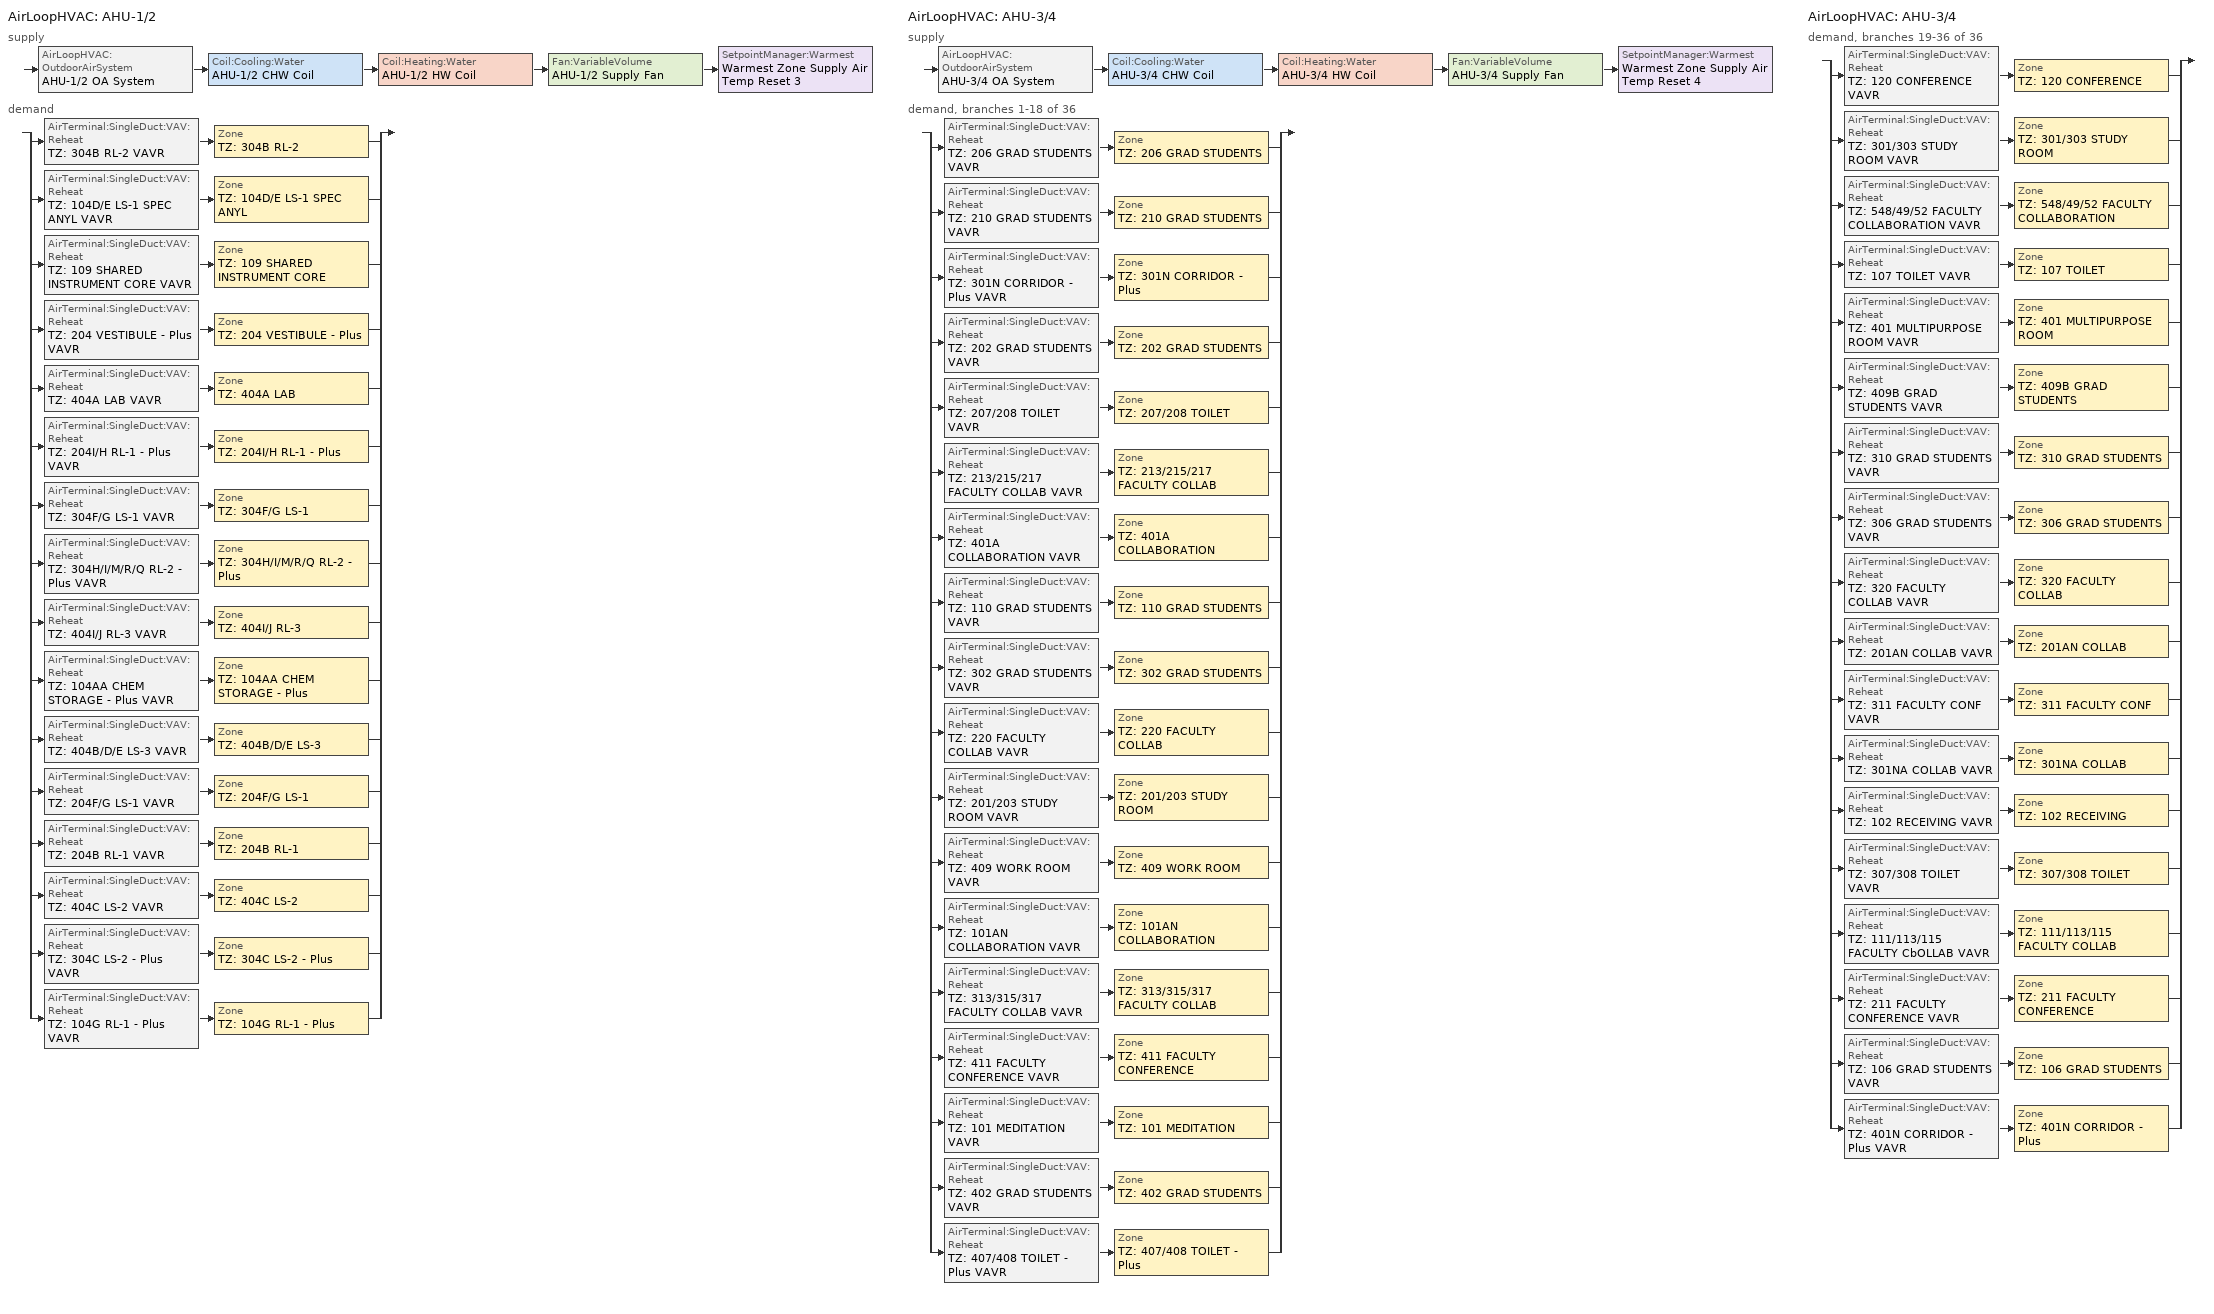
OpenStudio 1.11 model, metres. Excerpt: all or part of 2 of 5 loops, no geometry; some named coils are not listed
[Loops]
AirLoopHVAC 'AHU-1/2'
 supply: AirLoopHVAC:OutdoorAirSystem 'AHU-1/2 OA System' > Coil:Cooling:Water 'AHU-1/2 CHW Coil' > Coil:Heating:Water 'AHU-1/2 HW Coil' > Fan:VariableVolume 'AHU-1/2 Supply Fan' > SetpointManager:Warmest 'Warmest Zone Supply Air Temp Reset 3'
 demand: split
  | AirTerminal:SingleDuct:VAV:Reheat 'TZ: 304B RL-2 VAVR' > Zone 'TZ: 304B RL-2'
  | AirTerminal:SingleDuct:VAV:Reheat 'TZ: 104D/E LS-1 SPEC ANYL VAVR' > Zone 'TZ: 104D/E LS-1 SPEC ANYL'
  | AirTerminal:SingleDuct:VAV:Reheat 'TZ: 109 SHARED INSTRUMENT CORE VAVR' > Zone 'TZ: 109 SHARED INSTRUMENT CORE'
  | AirTerminal:SingleDuct:VAV:Reheat 'TZ: 204 VESTIBULE - Plus VAVR' > Zone 'TZ: 204 VESTIBULE - Plus'
  | AirTerminal:SingleDuct:VAV:Reheat 'TZ: 404A LAB VAVR' > Zone 'TZ: 404A LAB'
  | AirTerminal:SingleDuct:VAV:Reheat 'TZ: 204I/H RL-1 - Plus VAVR' > Zone 'TZ: 204I/H RL-1 - Plus'
  | AirTerminal:SingleDuct:VAV:Reheat 'TZ: 304F/G LS-1 VAVR' > Zone 'TZ: 304F/G LS-1'
  | AirTerminal:SingleDuct:VAV:Reheat 'TZ: 304H/I/M/R/Q RL-2 - Plus VAVR' > Zone 'TZ: 304H/I/M/R/Q RL-2 - Plus'
  | AirTerminal:SingleDuct:VAV:Reheat 'TZ: 404I/J RL-3 VAVR' > Zone 'TZ: 404I/J RL-3'
  | AirTerminal:SingleDuct:VAV:Reheat 'TZ: 104AA CHEM STORAGE - Plus VAVR' > Zone 'TZ: 104AA CHEM STORAGE - Plus'
  | AirTerminal:SingleDuct:VAV:Reheat 'TZ: 404B/D/E LS-3 VAVR' > Zone 'TZ: 404B/D/E LS-3'
  | AirTerminal:SingleDuct:VAV:Reheat 'TZ: 204F/G LS-1 VAVR' > Zone 'TZ: 204F/G LS-1'
  | AirTerminal:SingleDuct:VAV:Reheat 'TZ: 204B RL-1 VAVR' > Zone 'TZ: 204B RL-1'
  | AirTerminal:SingleDuct:VAV:Reheat 'TZ: 404C LS-2 VAVR' > Zone 'TZ: 404C LS-2'
  | AirTerminal:SingleDuct:VAV:Reheat 'TZ: 304C LS-2 - Plus VAVR' > Zone 'TZ: 304C LS-2 - Plus'
  | AirTerminal:SingleDuct:VAV:Reheat 'TZ: 104G RL-1 - Plus VAVR' > Zone 'TZ: 104G RL-1 - Plus'
AirLoopHVAC 'AHU-3/4'
 supply: AirLoopHVAC:OutdoorAirSystem 'AHU-3/4 OA System' > Coil:Cooling:Water 'AHU-3/4 CHW Coil' > Coil:Heating:Water 'AHU-3/4 HW Coil' > Fan:VariableVolume 'AHU-3/4 Supply Fan' > SetpointManager:Warmest 'Warmest Zone Supply Air Temp Reset 4'
 demand, branches 1-18 of 36: split
  | AirTerminal:SingleDuct:VAV:Reheat 'TZ: 206 GRAD STUDENTS VAVR' > Zone 'TZ: 206 GRAD STUDENTS'
  | AirTerminal:SingleDuct:VAV:Reheat 'TZ: 210 GRAD STUDENTS VAVR' > Zone 'TZ: 210 GRAD STUDENTS'
  | AirTerminal:SingleDuct:VAV:Reheat 'TZ: 301N CORRIDOR - Plus VAVR' > Zone 'TZ: 301N CORRIDOR - Plus'
  | AirTerminal:SingleDuct:VAV:Reheat 'TZ: 202 GRAD STUDENTS VAVR' > Zone 'TZ: 202 GRAD STUDENTS'
  | AirTerminal:SingleDuct:VAV:Reheat 'TZ: 207/208 TOILET VAVR' > Zone 'TZ: 207/208 TOILET'
  | AirTerminal:SingleDuct:VAV:Reheat 'TZ: 213/215/217 FACULTY COLLAB VAVR' > Zone 'TZ: 213/215/217 FACULTY COLLAB'
  | AirTerminal:SingleDuct:VAV:Reheat 'TZ: 401A COLLABORATION VAVR' > Zone 'TZ: 401A COLLABORATION'
  | AirTerminal:SingleDuct:VAV:Reheat 'TZ: 110 GRAD STUDENTS VAVR' > Zone 'TZ: 110 GRAD STUDENTS'
  | AirTerminal:SingleDuct:VAV:Reheat 'TZ: 302 GRAD STUDENTS VAVR' > Zone 'TZ: 302 GRAD STUDENTS'
  | AirTerminal:SingleDuct:VAV:Reheat 'TZ: 220 FACULTY COLLAB VAVR' > Zone 'TZ: 220 FACULTY COLLAB'
  | AirTerminal:SingleDuct:VAV:Reheat 'TZ: 201/203 STUDY ROOM VAVR' > Zone 'TZ: 201/203 STUDY ROOM'
  | AirTerminal:SingleDuct:VAV:Reheat 'TZ: 409 WORK ROOM VAVR' > Zone 'TZ: 409 WORK ROOM'
  | AirTerminal:SingleDuct:VAV:Reheat 'TZ: 101AN COLLABORATION VAVR' > Zone 'TZ: 101AN COLLABORATION'
  | AirTerminal:SingleDuct:VAV:Reheat 'TZ: 313/315/317 FACULTY COLLAB VAVR' > Zone 'TZ: 313/315/317 FACULTY COLLAB'
  | AirTerminal:SingleDuct:VAV:Reheat 'TZ: 411 FACULTY CONFERENCE VAVR' > Zone 'TZ: 411 FACULTY CONFERENCE'
  | AirTerminal:SingleDuct:VAV:Reheat 'TZ: 101 MEDITATION VAVR' > Zone 'TZ: 101 MEDITATION'
  | AirTerminal:SingleDuct:VAV:Reheat 'TZ: 402 GRAD STUDENTS VAVR' > Zone 'TZ: 402 GRAD STUDENTS'
  | AirTerminal:SingleDuct:VAV:Reheat 'TZ: 407/408 TOILET - Plus VAVR' > Zone 'TZ: 407/408 TOILET - Plus'
AirLoopHVAC 'AHU-3/4'
 demand, branches 19-36 of 36: split
  | AirTerminal:SingleDuct:VAV:Reheat 'TZ: 120 CONFERENCE VAVR' > Zone 'TZ: 120 CONFERENCE'
  | AirTerminal:SingleDuct:VAV:Reheat 'TZ: 301/303 STUDY ROOM VAVR' > Zone 'TZ: 301/303 STUDY ROOM'
  | AirTerminal:SingleDuct:VAV:Reheat 'TZ: 548/49/52 FACULTY COLLABORATION VAVR' > Zone 'TZ: 548/49/52 FACULTY COLLABORATION'
  | AirTerminal:SingleDuct:VAV:Reheat 'TZ: 107 TOILET VAVR' > Zone 'TZ: 107 TOILET'
  | AirTerminal:SingleDuct:VAV:Reheat 'TZ: 401 MULTIPURPOSE ROOM VAVR' > Zone 'TZ: 401 MULTIPURPOSE ROOM'
  | AirTerminal:SingleDuct:VAV:Reheat 'TZ: 409B GRAD STUDENTS VAVR' > Zone 'TZ: 409B GRAD STUDENTS'
  | AirTerminal:SingleDuct:VAV:Reheat 'TZ: 310 GRAD STUDENTS VAVR' > Zone 'TZ: 310 GRAD STUDENTS'
  | AirTerminal:SingleDuct:VAV:Reheat 'TZ: 306 GRAD STUDENTS VAVR' > Zone 'TZ: 306 GRAD STUDENTS'
  | AirTerminal:SingleDuct:VAV:Reheat 'TZ: 320 FACULTY COLLAB VAVR' > Zone 'TZ: 320 FACULTY COLLAB'
  | AirTerminal:SingleDuct:VAV:Reheat 'TZ: 201AN COLLAB VAVR' > Zone 'TZ: 201AN COLLAB'
  | AirTerminal:SingleDuct:VAV:Reheat 'TZ: 311 FACULTY CONF VAVR' > Zone 'TZ: 311 FACULTY CONF'
  | AirTerminal:SingleDuct:VAV:Reheat 'TZ: 301NA COLLAB VAVR' > Zone 'TZ: 301NA COLLAB'
  | AirTerminal:SingleDuct:VAV:Reheat 'TZ: 102 RECEIVING VAVR' > Zone 'TZ: 102 RECEIVING'
  | AirTerminal:SingleDuct:VAV:Reheat 'TZ: 307/308 TOILET VAVR' > Zone 'TZ: 307/308 TOILET'
  | AirTerminal:SingleDuct:VAV:Reheat 'TZ: 111/113/115 FACULTY CbOLLAB VAVR' > Zone 'TZ: 111/113/115 FACULTY COLLAB'
  | AirTerminal:SingleDuct:VAV:Reheat 'TZ: 211 FACULTY CONFERENCE VAVR' > Zone 'TZ: 211 FACULTY CONFERENCE'
  | AirTerminal:SingleDuct:VAV:Reheat 'TZ: 106 GRAD STUDENTS VAVR' > Zone 'TZ: 106 GRAD STUDENTS'
  | AirTerminal:SingleDuct:VAV:Reheat 'TZ: 401N CORRIDOR - Plus VAVR' > Zone 'TZ: 401N CORRIDOR - Plus'
[Sizing:Zone] Zone Cooling Design Supply Air Temperature Input Method=SupplyAirTemperature; Zone Cooling Design Supply Air Temperature Difference {deltaC}=11.11; Zone Heating Design Supply Air Temperature Input Method=SupplyAirTemperature; Zone Heating Design Supply Air Temperature Difference {deltaC}=11.11; Zone Cooling Design Supply Air Humidity Ratio {kg-H2O/kg-air}=0.0085; Zone Heating Design Supply Air Humidity Ratio {kg-H2O/kg-air}=0.008; Heating Design Air Flow Method=DesignDay; Account for Dedicated Outdoor Air System=No; Dedicated Outdoor Air System Control Strategy=NeutralSupplyAir
Name | Zone Cooling Design Supply Air Temperature {C} | Zone Heating Design Supply Air Temperature {C} | Cooling Design Air Flow Method | Cooling Minimum Air Flow per Zone Floor Area {m3/s-m2} | Cooling Minimum Air Flow Fraction | Heating Maximum Air Flow Fraction | Dedicated Outdoor Air Low Setpoint Temperature for Design {C} | Dedicated Outdoor Air High Setpoint Temperature for Design {C}
TZ: 404C LS-2; TZ: 404I/J RL-3; TZ: 204 VESTIBULE - Plus; TZ: 204I/H RL-1 - Plus; TZ: 201/203 STUDY ROOM; TZ: 311 FACULTY CONF; TZ: 306 GRAD STUDENTS; TZ: 304C LS-2 - Plus; TZ: 101 MEDITATION; TZ: 202 GRAD STUDENTS; TZ: 401N CORRIDOR - Plus; TZ: 206 GRAD STUDENTS; TZ: 407/408 TOILET - Plus; TZ: 310 GRAD STUDENTS; TZ: 106 GRAD STUDENTS; TZ: 409B GRAD STUDENTS; TZ: 110 GRAD STUDENTS; TZ: 411 FACULTY CONFERENCE; TZ: 213/215/217 FACULTY COLLAB; TZ: 210 GRAD STUDENTS; TZ: 111/113/115 FACULTY COLLAB; TZ: 211 FACULTY CONFERENCE; TZ: 204B RL-1; TZ: 404A LAB; TZ: 313/315/317 FACULTY COLLAB; TZ: 304H/I/M/R/Q RL-2 - Plus; TZ: 107 TOILET; TZ: 548/49/52 FACULTY COLLABORATION; TZ: 307/308 TOILET; TZ: 301/303 STUDY ROOM; TZ: 304B RL-2; TZ: 401 MULTIPURPOSE ROOM; TZ: 301N CORRIDOR - Plus; TZ: 402 GRAD STUDENTS; TZ: 207/208 TOILET; TZ: 102 RECEIVING; TZ: 302 GRAD STUDENTS | 12.7778 | 29.4444 | DesignDayWithLimit | 0.002032 | 0 | 0.5 | Autosize | Autosize
TZ: 104G RL-1 - Plus; TZ: 104AA CHEM STORAGE - Plus | 12.7778 | 29.4444 | DesignDayWithLimit | 0.002032 | 0 | 1 | Autosize | Autosize
TZ: 220 FACULTY COLLAB; TZ: 409 WORK ROOM; TZ: 120 CONFERENCE; TZ: 320 FACULTY COLLAB; TZ: 404B/D/E LS-3; TZ: 401A COLLABORATION; TZ: 204F/G LS-1; TZ: 201AN COLLAB; TZ: 109 SHARED INSTRUMENT CORE; TZ: 104D/E LS-1 SPEC ANYL; TZ: 101AN COLLABORATION; TZ: 304F/G LS-1; TZ: 301NA COLLAB | 14 | 40 | DesignDay |  |  |  | autosize | autosize
[Zone equipment]
TZ: 404C LS-2: TZ: 404C LS-2 VAVR
TZ: 404I/J RL-3: TZ: 404I/J RL-3 VAVR
TZ: 204 VESTIBULE - Plus: TZ: 204 VESTIBULE - Plus VAVR
TZ: 204I/H RL-1 - Plus: TZ: 204I/H RL-1 - Plus VAVR, TZ: 204I/H RL-1 - Plus FCU
TZ: 104G RL-1 - Plus: TZ: 104G RL-1 - Plus VAVR
TZ: 201/203 STUDY ROOM: TZ: 201/203 STUDY ROOM VAVR, TZ: 201/203 STUDY ROOM HW Baseboard
TZ: 311 FACULTY CONF: TZ: 311 FACULTY CONF VAVR, TZ: 311 FACULTY CONF HW Baseboard
TZ: 306 GRAD STUDENTS: TZ: 306 GRAD STUDENTS VAVR
TZ: 304C LS-2 - Plus: TZ: 304C LS-2 - Plus VAVR
TZ: 101 MEDITATION: TZ: 101 MEDITATION VAVR
TZ: 202 GRAD STUDENTS: TZ: 202 GRAD STUDENTS VAVR
TZ: 401N CORRIDOR - Plus: TZ: 401N CORRIDOR - Plus VAVR, TZ: 401N CORRIDOR - Plus HW Baseboard
TZ: 206 GRAD STUDENTS: TZ: 206 GRAD STUDENTS VAVR
TZ: 407/408 TOILET - Plus: TZ: 407/408 TOILET - Plus VAVR
TZ: 310 GRAD STUDENTS: TZ: 310 GRAD STUDENTS VAVR
TZ: 106 GRAD STUDENTS: TZ: 106 GRAD STUDENTS VAVR
TZ: 409B GRAD STUDENTS: TZ: 409B GRAD STUDENTS VAVR
TZ: 110 GRAD STUDENTS: TZ: 110 GRAD STUDENTS VAVR
TZ: 411 FACULTY CONFERENCE: TZ: 411 FACULTY CONFERENCE VAVR, TZ: 411 FACULTY CONFERENCE HW Baseboard
TZ: 213/215/217 FACULTY COLLAB: TZ: 213/215/217 FACULTY COLLAB VAVR
TZ: 210 GRAD STUDENTS: TZ: 210 GRAD STUDENTS VAVR
TZ: 111/113/115 FACULTY COLLAB: TZ: 111/113/115 FACULTY CbOLLAB VAVR
TZ: 211 FACULTY CONFERENCE: TZ: 211 FACULTY CONFERENCE VAVR, TZ: 211 FACULTY CONFERENCE HW Baseboard
TZ: 204B RL-1: TZ: 204B RL-1 VAVR
TZ: 404A LAB: TZ: 404A LAB VAVR
TZ: 313/315/317 FACULTY COLLAB: TZ: 313/315/317 FACULTY COLLAB VAVR
TZ: 304H/I/M/R/Q RL-2 - Plus: TZ: 304H/I/M/R/Q RL-2 - Plus VAVR
TZ: 107 TOILET: TZ: 107 TOILET VAVR
TZ: 548/49/52 FACULTY COLLABORATION: TZ: 548/49/52 FACULTY COLLABORATION VAVR
TZ: 307/308 TOILET: TZ: 307/308 TOILET VAVR
TZ: 301/303 STUDY ROOM: TZ: 301/303 STUDY ROOM VAVR
TZ: 304B RL-2: TZ: 304B RL-2 VAVR
TZ: 104AA CHEM STORAGE - Plus: TZ: 104AA CHEM STORAGE - Plus VAVR
TZ: 401 MULTIPURPOSE ROOM: TZ: 401 MULTIPURPOSE ROOM VAVR
TZ: 301N CORRIDOR - Plus: TZ: 301N CORRIDOR - Plus VAVR, TZ: 301N CORRIDOR - Plus HW Baseboard
TZ: 402 GRAD STUDENTS: TZ: 402 GRAD STUDENTS VAVR
TZ: 207/208 TOILET: TZ: 207/208 TOILET VAVR
TZ: 102 RECEIVING: TZ: 102 RECEIVING VAVR, CUH-1
TZ: 302 GRAD STUDENTS: TZ: 302 GRAD STUDENTS VAVR
TZ: 220 FACULTY COLLAB: TZ: 220 FACULTY COLLAB VAVR
TZ: 409 WORK ROOM: TZ: 409 WORK ROOM VAVR
TZ: 120 CONFERENCE: TZ: 120 CONFERENCE VAVR
TZ: 320 FACULTY COLLAB: TZ: 320 FACULTY COLLAB VAVR
TZ: 404B/D/E LS-3: TZ: 404B/D/E LS-3 VAVR, TZ: 404B/D/E LS-3 FCU
TZ: 401A COLLABORATION: TZ: 401A COLLABORATION VAVR, TZ: 401A COLLABORATION HW Baseboard
TZ: 204F/G LS-1: TZ: 204F/G LS-1 VAVR, TZ: 204F/G LS-1 FCU
TZ: 201AN COLLAB: TZ: 201AN COLLAB VAVR, TZ: 201AN COLLAB HW Baseboard
TZ: 109 SHARED INSTRUMENT CORE: TZ: 109 SHARED INSTRUMENT CORE VAVR, TZ: 109 SHARED INSTRUMENT CORE FCU
TZ: 104D/E LS-1 SPEC ANYL: TZ: 104D/E LS-1 SPEC ANYL VAVR, TZ: 104D/E LS-1 SPEC ANYL FCU
TZ: 101AN COLLABORATION: TZ: 101AN COLLABORATION VAVR, TZ: 101AN COLLABORATION HW Baseboard
TZ: 304F/G LS-1: TZ: 304F/G LS-1 VAVR, TZ: 304F/G LS-1 FCU
TZ: 301NA COLLAB: TZ: 301NA COLLAB VAVR, TZ: 301NA COLLAB HW Baseboard
[AirLoopHVAC] Availability Schedule=Always On Discrete; Design Supply Air Flow Rate {m3/s}=52.8581
AHU-1/2; AHU-3/4
[Sizing:System] Type of Load to Size On=Sensible; Design Outdoor Air Flow Rate {m3/s}=52.8581; Minimum System Air Flow Ratio=0.3; Preheat Design Temperature {C}=7; Preheat Design Humidity Ratio {kg-H2O/kg-Air}=0.008; Precool Design Temperature {C}=12.8; Precool Design Humidity Ratio {kg-H2O/kg-Air}=0.008; Central Cooling Design Supply Air Temperature {C}=12.8; Central Heating Design Supply Air Temperature {C}=16.7; Sizing Option=NonCoincident; 100% Outdoor Air in Cooling=Yes; 100% Outdoor Air in Heating=Yes; Central Cooling Design Supply Air Humidity Ratio {kg-H2O/kg-Air}=0.0085; Central Heating Design Supply Air Humidity Ratio {kg-H2O/kg-Air}=0.008; Cooling Design Air Flow Method=DesignDay; Cooling Design Air Flow Rate {m3/s}=0; Heating Design Air Flow Method=DesignDay; Heating Design Air Flow Rate {m3/s}=0; System Outdoor Air Method=ZoneSum; Zone Maximum Outdoor Air Fraction=1; Cooling Supply Air Flow Rate Per Floor Area {m3/s-m2}=0.00996765; Cooling Fraction of Autosized Cooling Supply Air Flow Rate=1; Cooling Supply Air Flow Rate Per Unit Cooling Capacity {m3/s-W}=3.94755e-05; Heating Supply Air Flow Rate Per Floor Area {m3/s-m2}=0.00996765; Heating Fraction of Autosized Heating Supply Air Flow Rate=1; Heating Fraction of Autosized Cooling Supply Air Flow Rate=1; Heating Supply Air Flow Rate Per Unit Heating Capacity {m3/s-W}=3.15882e-05; Cooling Design Capacity Method=CoolingDesignCapacity; Cooling Design Capacity {W}=autosize; Cooling Design Capacity Per Floor Area {W/m2}=234.7; Fraction of Autosized Cooling Design Capacity=1; Heating Design Capacity Method=HeatingDesignCapacity; Heating Design Capacity {W}=autosize; Heating Design Capacity Per Floor Area {W/m2}=157; Fraction of Autosized Heating Design Capacity=1; Central Cooling Capacity Control Method=OnOff
AHU-1/2; AHU-3/4
[AirTerminal:SingleDuct:VAV:Reheat] Availability Schedule=Always On Discrete; Fixed Minimum Air Flow Rate {m3/s}=0; Minimum Hot Water or Steam Flow Rate {m3/s}=0; Convergence Tolerance=0.001; Damper Heating Action=Reverse; Maximum Flow per Zone Floor Area During Reheat {m3/s-m2}=AutoSize; Maximum Flow Fraction During Reheat=AutoSize; Maximum Reheat Air Temperature {C}=35; Control For Outdoor Air=No
Name | Maximum Air Flow Rate {m3/s} | Zone Minimum Air Flow Input Method | Constant Minimum Air Flow Fraction | Minimum Air Flow Fraction Schedule | Reheat Coil | Maximum Hot Water or Steam Flow Rate {m3/s}
TZ: 304B RL-2 VAVR | 2.71842 | Scheduled | 0.539062 | Fume Hood Diversity Schedule | TZ: 304B RL-2 VAV Reheat Coil | 0.000807555
TZ: 104D/E LS-1 SPEC ANYL VAVR | 0.481386 | Scheduled | 0.735294 | Fume Hood Diversity Schedule | TZ: 104D/E LS-1 SPEC ANYL VAV Reheat Coil | 0.000170344
TZ: 109 SHARED INSTRUMENT CORE VAVR | 0.306766 | Scheduled | 0.369231 | Fume Hood Diversity Schedule | TZ: 109 SHARED INSTRUMENT CORE VAV Reheat Coil | 0.000100944
TZ: 204 VESTIBULE - Plus VAVR | 2.85056 | Scheduled | 0.548427 | Fume Hood Diversity Schedule | TZ: 204 VESTIBULE - Plus VAV Reheat Coil | 0.00129335
TZ: 404A LAB VAVR | 1.8406 | Scheduled | 0.323077 | Fume Hood Diversity Schedule | TZ: 404A LAB VAV Reheat Coil | 0.000555194
TZ: 204I/H RL-1 - Plus VAVR | 7.16416 | Scheduled | 0.562912 | Fume Hood Diversity Schedule | TZ: 204I/H RL-1 - Plus VAV Reheat Coil | 0.00293369
TZ: 304F/G LS-1 VAVR | 0.377558 | Scheduled | 1 | Fume Hood Diversity Schedule | TZ: 304F/G LS-1 VAV Reheat Coil | 0.000157725
TZ: 304H/I/M/R/Q RL-2 - Plus VAVR | 7.98535 | Scheduled | 0.537234 | Fume Hood Diversity Schedule | TZ: 304H/I/M/R/Q RL-2 - Plus VAV Reheat Coil | 0.00184223
TZ: 404I/J RL-3 VAVR | 2.45413 | Scheduled | 0.326923 | Fume Hood Diversity Schedule | TZ: 404I/J RL-3 VAV Reheat Coil | 0.000807555
TZ: 104AA CHEM STORAGE - Plus VAVR | 4.49766 | Scheduled | 0.549843 | Fume Hood Diversity Schedule | TZ: 104AA CHEM STORAGE - Plus VAV Reheat Coil | 0.0014006
TZ: 404B/D/E LS-3 VAVR | 0.566337 | Scheduled | 0.625 | Fume Hood Diversity Schedule | TZ: 404B/D/E LS-3 VAV Reheat Coil | 0.000201889
TZ: 204F/G LS-1 VAVR | 0.235974 | Scheduled | 0.54 | Fume Hood Diversity Schedule | TZ: 204F/G LS-1 VAV Reheat Coil | 8.83263e-05
TZ: 204B RL-1 VAVR | 2.26535 | Scheduled | 0.549479 | Fume Hood Diversity Schedule | TZ: 204B RL-1 VAV Reheat Coil | 0.000984207
TZ: 206 GRAD STUDENTS VAVR | 0.26901 | Constant | 0.305556 |  | TZ: 206 GRAD STUDENTS VAV Reheat Coil | 2.49711e-05
TZ: 210 GRAD STUDENTS VAVR | 0.311485 | Constant | 0.30303 |  | TZ: 210 GRAD STUDENTS VAV Reheat Coil | 3.15451e-05
TZ: 301N CORRIDOR - Plus VAVR | 0.099109 | Constant | 0.642857 |  | TZ: 301N CORRIDOR - Plus VAV Reheat Coil | 3.15451e-05
TZ: 202 GRAD STUDENTS VAVR | 0.533301 | Constant | 0.300885 |  | TZ: 202 GRAD STUDENTS VAV Reheat Coil | 0.000100944
TZ: 207/208 TOILET VAVR | 0.0943895 | Constant | 0.305556 |  | TZ: 207/208 TOILET VAV Reheat Coil | 8.75692e-06
TZ: 213/215/217 FACULTY COLLAB VAVR | 0.53802 | Constant | 0.355263 |  | TZ: 213/215/217 FACULTY COLLAB VAV Reheat Coil | 0.000189271
TZ: 401A COLLABORATION VAVR | 1.18931 | Constant | 0.301587 |  | TZ: 401A COLLABORATION VAV Reheat Coil | 0.000264979
TZ: 110 GRAD STUDENTS VAVR | 0.27373 | Constant | 0.301471 |  | TZ: 110 GRAD STUDENTS VAV Reheat Coil | 2.69017e-05
TZ: 302 GRAD STUDENTS VAVR | 0.533301 | Constant | 0.300885 |  | TZ: 302 GRAD STUDENTS VAV Reheat Coil | 0.000100944
TZ: 220 FACULTY COLLAB VAVR | 0.198218 | Constant | 0.321429 |  | TZ: 220 FACULTY COLLAB VAV Reheat Coil | 6.30902e-05
TZ: 201/203 STUDY ROOM VAVR | 0.245413 | Constant | 0.519231 |  | TZ: 201/203 STUDY ROOM VAV Reheat Coil | 8.83263e-05
TZ: 409 WORK ROOM VAVR | 0.259571 | Constant | 0.3 |  | TZ: 409 WORK ROOM VAV Reheat Coil | 3.15451e-05
TZ: 101AN COLLABORATION VAVR | 1.13267 | Constant | 0.3 |  | TZ: 101AN COLLABORATION VAV Reheat Coil | 0.000264979
TZ: 313/315/317 FACULTY COLLAB VAVR | 0.53802 | Constant | 0.355263 |  | TZ: 313/315/317 FACULTY COLLAB VAV Reheat Coil | 0.000189271
TZ: 411 FACULTY CONFERENCE VAVR | 0.386997 | Constant | 0.304878 |  | TZ: 411 FACULTY CONFERENCE VAV Reheat Coil | 0.000113562
TZ: 101 MEDITATION VAVR | 0.0471947 | Constant | 0.7 |  | TZ: 101 MEDITATION VAV Reheat Coil | 3.15451e-05
TZ: 402 GRAD STUDENTS VAVR | 0.368119 | Constant | 0.429 |  | TZ: 402 GRAD STUDENTS VAV Reheat Coil | 5.04722e-05
TZ: 407/408 TOILET - Plus VAVR | 0.0707921 | Constant | 0.303797 |  | TZ: 407/408 TOILET - Plus VAV Reheat Coil | 5.98726e-06
TZ: 120 CONFERENCE VAVR | 0.198218 | Constant | 0.321429 |  | TZ: 120 CONFERENCE VAV Reheat Coil | 6.30902e-05
TZ: 301/303 STUDY ROOM VAVR | 0.245413 | Constant | 0.519231 |  | TZ: 301/303 STUDY ROOM VAV Reheat Coil | 8.83263e-05
TZ: 548/49/52 FACULTY COLLABORATION VAVR | 0.53802 | Constant | 0.355263 |  | TZ: 548/49/52 FACULTY COLLABORATION VAV Reheat Coil | 0.000189271
TZ: 107 TOILET VAVR | 0.0471947 | Constant | 0.301471 |  | TZ: 107 TOILET VAV Reheat Coil | 4.63713e-06
TZ: 401 MULTIPURPOSE ROOM VAVR | 0.821189 | Constant | 0.301724 |  | TZ: 401 MULTIPURPOSE ROOM VAV Reheat Coil | 0.000239743
TZ: 409B GRAD STUDENTS VAVR | 0.424753 | Constant | 0.3 |  | TZ: 409B GRAD STUDENTS VAV Reheat Coil | 3.78541e-05
TZ: 310 GRAD STUDENTS VAVR | 0.311485 | Constant | 0.30303 |  | TZ: 310 GRAD STUDENTS VAV Reheat Coil | 3.15451e-05
TZ: 306 GRAD STUDENTS VAVR | 0.27373 | Constant | 0.30137 |  | TZ: 306 GRAD STUDENTS VAV Reheat Coil | 2.50594e-05
TZ: 320 FACULTY COLLAB VAVR | 0.198218 | Constant | 0.321429 |  | TZ: 320 FACULTY COLLAB VAV Reheat Coil | 6.30902e-05
TZ: 201AN COLLAB VAVR | 1.18931 | Constant | 0.301587 |  | TZ: 201AN COLLAB VAV Reheat Coil | 0.000264979
TZ: 311 FACULTY CONF VAVR | 0.401155 | Constant | 0.3 |  | TZ: 311 FACULTY CONF VAV Reheat Coil | 8.83263e-05
TZ: 301NA COLLAB VAVR | 1.18931 | Constant | 0.301587 |  | TZ: 301NA COLLAB VAV Reheat Coil | 0.000264979
TZ: 102 RECEIVING VAVR | 0.0943895 | Constant | 0.35 |  | TZ: 102 RECEIVING VAV Reheat Coil | 3.15451e-05
TZ: 307/308 TOILET VAVR | 0.0707921 | Constant | 0.30137 |  | TZ: 307/308 TOILET VAV Reheat Coil | 6.47936e-06
TZ: 111/113/115 FACULTY CbOLLAB VAVR | 0.53802 | Constant | 0.355263 |  | TZ: 111/113/115 FACULTY COLLAB VAV Reheat Coil | 0.000189271
TZ: 211 FACULTY CONFERENCE VAVR | 0.396436 | Constant | 0.303571 |  | TZ: 211 FACULTY CONFERENCE VAV Reheat Coil | 8.83263e-05
TZ: 106 GRAD STUDENTS VAVR | 0.27373 | Constant | 0.301724 |  | TZ: 106 GRAD STUDENTS VAV Reheat Coil | 3.15451e-05
TZ: 401N CORRIDOR - Plus VAVR | 0.302046 | Constant | 0.303797 |  | TZ: 401N CORRIDOR - Plus VAV Reheat Coil | 2.55515e-05
TZ: 404C LS-2 VAVR | 1.44416 | Scheduled | 0.35 | Fume Hood Diversity Schedule | TZ: 204B RL-1 VAV Reheat Coil 1 | 0.000372232
TZ: 304C LS-2 - Plus VAVR | 3.70951 | Scheduled | 0.58 | Fume Hood Diversity Schedule | TZ: 304C LS-2 - Plus Reheat Coil | 0.000826482
TZ: 104G RL-1 - Plus VAVR | 2.48244 | Scheduled | 0.55 | Fume Hood Diversity Schedule | TZ: 104G RL-1 - Plus Reheat Coil | 0.000712919
[AirLoopHVAC:OutdoorAirSystem]
Name | Controller
AHU-1/2 OA System | AHU-1/2 Outdoor Air Controller
AHU-3/4 OA System | AHU-3/4 Outdoor Air Controller
[Controller:OutdoorAir] Minimum Outdoor Air Flow Rate {m3/s}=Autosize; Economizer Control Type=FixedDryBulb; Economizer Control Action Type=ModulateFlow; Economizer Maximum Limit Enthalpy {J/kg}=64000; Economizer Minimum Limit Dry-Bulb Temperature {C}=12.7778; Lockout Type=NoLockout; Minimum Limit Type=FixedMinimum; Minimum Fraction of Outdoor Air Schedule=Always On Discrete; Maximum Fraction of Outdoor Air Schedule=Always On Discrete; High Humidity Control=No; Heat Recovery Bypass Control Type=BypassWhenWithinEconomizerLimits
Name | Maximum Outdoor Air Flow Rate {m3/s} | Economizer Maximum Limit Dry-Bulb Temperature {C} | Controller Mechanical Ventilation
AHU-1/2 Outdoor Air Controller | 52.8581 | 23.8889 | Controller Mechanical Ventilation 2
AHU-3/4 Outdoor Air Controller | 16.5182 | 28 | Controller Mechanical Ventilation 3
[Controller:MechanicalVentilation] Availability Schedule=Always On Discrete 1; System Outdoor Air Method=ZoneSum
Controller Mechanical Ventilation 2; Controller Mechanical Ventilation 3
[Fan:VariableVolume] Availability Schedule=Always On Discrete 1; Fan Efficiency=0.6045; Fan Power Minimum Flow Rate Input Method=FixedFlowRate; Fan Power Minimum Flow Fraction=0; Fan Power Minimum Air Flow Rate {m3/s}=0; Motor Efficiency=0.93; Motor In Airstream Fraction=1; Fan Power Coefficient 1=0.0407599; Fan Power Coefficient 2=0.088045; Fan Power Coefficient 3=-0.0729261; Fan Power Coefficient 4=0.94374; Fan Power Coefficient 5=0
Name | Pressure Rise {Pa} | Maximum Flow Rate {m3/s}
AHU-1/2 Supply Fan | 1425.23 | 52.8581
AHU-3/4 Supply Fan | 1438.89 | 16.5182
[SetpointManager:Warmest] Control Variable=Temperature; Minimum Setpoint Temperature {C}=14.4444; Maximum Setpoint Temperature {C}=16.6667; Strategy=MaximumTemperature
Name | Setpoint Node or NodeList
Warmest Zone Supply Air Temp Reset 3 | AHU-1/2 Supply Outlet Node
Warmest Zone Supply Air Temp Reset 4 | AHU-3/4 Supply Outlet Node
[Schedule:Ruleset]
Fume Hood Diversity Schedule: Default Day Schedule=Schedule Day 3
[Schedule:Day]
Schedule Day 3: 7, 0, 0.5, 8, 0, 0.55, 10, 0, 0.6, 13, 0, 0.98, 14, 0, 0.73, 18, 0, 0.98, 19, 0, 0.65, 21, 0, 0.55, 24, 0, 0.5
Schedule Day 5: 7, 0, 0.53, 9, 0, 0.55, 13, 0, 0.65, 18, 0, 0.55, 24, 0, 0.53
[Schedule:Rule]
Schedule Rule 2: Schedule Ruleset=Fume Hood Diversity Schedule; Rule Order=0; Day Schedule=Schedule Day 5; Apply Sunday=Yes; Apply Saturday=Yes
[Schedule:Constant] Value=1
Always On Discrete; Always On Discrete 1
